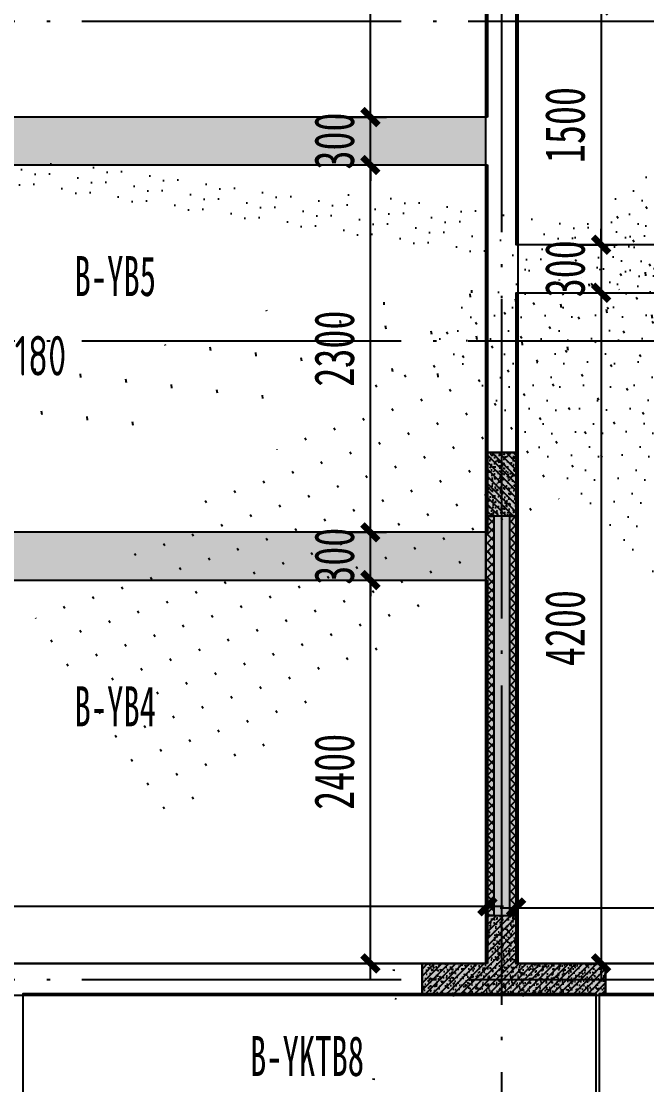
# Model space of a CAD drawing. Extents: x -3200779283 to -8106663, y 659664 to 1123462.
# Drawn here: x -8135360 to -8131443, y 1005179 to 1011838 of the extents above; entities that cross this region are included whole.
import ezdxf
from ezdxf.enums import TextEntityAlignment as Align
from ezdxf.xclip import XClip

# ---------------------------------------------------------------- set-up
doc = ezdxf.new("R2010")
doc.units = 0
doc.header["$LTSCALE"] = 1000
doc.header["$MEASUREMENT"] = 0
doc.header["$XCLIPFRAME"] = 0
for name, pattern in [('125-墙体$0$CONTINOUS', [0]), ('3#-轴线$0$DOTE', [2.4200000000000004, 2, -0.2, 0.02, -0.2]), ('3#4#5#$0$DASH', [0.35, 0.25, -0.1]), ('DASH', [0.35, 0.25, -0.1])]:
    doc.linetypes.add(name, pattern=pattern)
doc.layers.get('Defpoints').update_dxf_attribs({"color": 30, "linetype": 'DASH'})
for name, color, linetype in [('125-墙体$0$S-WALL', 40, 'Continuous'), ('125-墙体$0$S-WALL-BEAM', 120, 'Continuous'), ('125-墙体$0$S-WALL-COLU', 252, '125-墙体$0$CONTINOUS'), ('125-墙体$0$S-WALL-COLU-HATC', 16, 'Continuous'), ('125-墙体$0$S-WALL-HATC', 253, 'Continuous'), ('3#-轴线$0$A-ANNO-DOTE', 10, '3#-轴线$0$DOTE'), ('3#4#5#$0$PC-SLAB', 6, '3#4#5#$0$DASH'), ('3#4#5#$0$S-ANNO-TEXT', 7, 'Continuous'), ('3#4#5#$0$S-DIMS-SLAB', 120, 'Continuous'), ('3#4#5#$0$S-PC-FQ-WYQ', 4, 'Continuous'), ('3#4#5#$0$S-PC-SLAB', 6, 'Continuous'), ('3#4#5#$0$S-WALL-HATC', 253, 'Continuous'), ('3#4#5#模板$0$S-SLAB-TEXT', 120, 'Continuous')]:
    doc.layers.add(name, color=color, linetype=linetype)
doc.styles.add('3#4#5#$0$外部参照 1$0$宋体', font='', dxfattribs={"width": 0.8})
doc.styles.add('3#4#5#$0$楷体', font='', dxfattribs={"width": 0.7})
doc.styles.add('3#4#5#模板$0$TSSD_Rein', font='tssdeng.shx', dxfattribs={"width": 0.7, "bigfont": 'hztxt.shx'})
doc.styles.get('3#4#5#$0$外部参照 1$0$宋体').set_extended_font_data('SimSun')
doc.styles.get('3#4#5#$0$楷体').set_extended_font_data('KaiTi_GB2312')
doc.dimstyles.new('3#4#5#$0$TSSD_100_100', dxfattribs={"dimtxt": 250, "dimasz": 100, "dimexe": 100, "dimexo": 250, "dimgap": 100, "dimtad": 1, "dimdec": 0, "dimzin": 0, "dimdsep": 46, "dimtxsty": '3#4#5#$0$楷体', "dimblk": '3#4#5#$0$_ArchTick', "dimcen": 0, "dimdle": 100, "dimclrt": 7, "dimadec": 0, "dimazin": 0, "dimtfac": 1, "dimtdec": 0, "dimtix": 1, "dimtmove": 2, "dimatfit": 3, "dimfxl": 1, "dimtolj": 1, "dimtzin": 0, "dimarcsym": 0})

# ---------------------------------------------------------------- blocks, each defined once
blk = doc.blocks.new('3#4#5#模板$0$banhou-1')
at = {"layer": '3#4#5#模板$0$S-SLAB-TEXT', "style": '3#4#5#模板$0$TSSD_Rein', "width": 0.7}
blk.add_text('DLB2-180', height=250, dxfattribs=at).set_placement((95425.35574374581, 25093.04769474664), align=Align.BOTTOM_LEFT)
blk = doc.blocks.new('3#4#5#$0$A$C53EF3948')
at = {"layer": '3#4#5#$0$S-PC-FQ-WYQ'}
h = blk.add_hatch(dxfattribs=at)
h.set_pattern_fill('ANSI37', color=256, scale=12, angle=90)
h.set_pattern_definition([(135, (-1136381.430766038, 743069.6677928369), (-26.94076836320746, -26.94076836320745), []), (225, (-1136381.430766038, 743069.6677928369), (26.94076836320745, -26.94076836320746), [])])
h.paths.add_polyline_path([(38349.51263498393, -10800.07473491225), (38399.51263498393, -10800.07473491225), (38399.75104006886, -8299.968640341016), (38349.75104006886, -8299.968640341016)])
h = blk.add_hatch(dxfattribs=at)
h.set_pattern_fill('ANSI37', color=256, scale=12, angle=90)
h.set_pattern_definition([(135, (-1136531.430763261, 743069.6677928295), (-26.94076836320746, -26.94076836320745), []), (225, (-1136531.430763261, 743069.6677928295), (26.94076836320745, -26.94076836320746), [])])
h.paths.add_polyline_path([(38499.51263220672, -10800.07473491982), (38549.51263220672, -10800.07473491982), (38549.75103729166, -8299.968640348467), (38499.75103729166, -8299.968640348467)])
for points in [[(38399.51263498393, -10800.07473491225), (38349.51263498393, -10800.07473491225), (38349.75104006886, -8299.968640341016), (38399.75104006886, -8299.968640341016)], [(38549.75103757757, -8299.968640348467), (38349.75103723392, -8299.968640348467), (38349.51263214898, -10800.07473491225), (38549.51263249264, -10800.07473491225)], [(38549.51263220672, -10800.07473491982), (38499.51263220672, -10800.07473491982), (38499.75103729166, -8299.968640348467), (38549.75103729166, -8299.968640348467)]]:
    blk.add_lwpolyline(points, close=True, dxfattribs=at)
blk = doc.blocks.new('3#4#5#$0$ban111')
at = {"layer": '3#4#5#$0$S-WALL-HATC', "ltscale": 100}
h = blk.add_hatch(dxfattribs=at)
h.set_pattern_fill('AR-CONC', color=256, scale=25, angle=-270.0000000000001, style=0)
h.set_pattern_definition([(139.9999999999999, (-37341047970.11734, -2020434559.27922), (15.6880337456489, 179.3150456501884), [18.75, -206.25]), (84.99999999999994, (-37341047970.11734, -2020434559.27922), (-188.048033425003, -34.68783340324987), [15, -165]), (190.4513999999999, (-37341047968.81001, -2020434544.3363), (-172.3598855152383, 144.6273454285055), [15.93504749999986, -175.2855279999978]), (136.1841999999999, (-37341048020.11734, -2020434559.27922), (41.37975358225471, 266.8102621564111), [28.125, -309.375]), (186.6356, (-37341048016.66901, -2020434537.045033), (-243.5294677251103, 233.665676387176), [23.902572, -262.92825]), (81.18419999999995, (-37341048020.11734, -2020434559.27922), (-243.529650231331, 233.665486283407), [22.5, -247.5]), (111, (-37341048007.61734, -2020434534.27922), (100.6547226663348, 149.2267630296154), [18.75, -206.25]), (55.99999999999998, (-37341048007.61734, -2020434534.27922), (-181.2875112617132, 60.82883298039556), [15, -165]), (161.4514, (-37341047999.22944, -2020434521.843661), (-80.63262417748795, 210.0556571453725), [15.9350475, -175.285528]), (127.5, (-37341047970.11734, -2020434559.27922), (-83.22346345782788, 3.039963829322726), [0, -162.9999999999978, 0, -167.4999999999978, 0, -165.6249999999978]), (97.49999999999993, (-37341047970.11734, -2020434559.27922), (-98.60292797059002, 65.76738436053722), [0, -95.5, 0, -159.25, 0, -63.125]), (57.49999999999993, (-37341047970.11734, -2020434615.02922), (5.638717933595033, 133.4556090431022), [0, -62.5, 0, -195, 0, -258.75]), (47.49999999999995, (-37341047970.11734, -2020434640.02922), (-25.02624558307933, 145.7965423355966), [0, -81.25, 0, -129.5, 0, -183.75])])
h.paths.add_polyline_path([(-228282.0000004165, 407074.9996759502), (-228282.0000004165, 407374.9996759502), (-222682.0001376258, 407374.9996759502), (-222682.0001376258, 407074.9996759502)])
h = blk.add_hatch(dxfattribs=at)
h.set_pattern_fill('AR-CONC', color=256, scale=25, angle=-270.0000000000001, style=0)
h.set_pattern_definition([(139.9999999999999, (-37341041949.50085, -2020435259.266088), (15.6880337456489, 179.3150456501884), [18.75, -206.25]), (84.99999999999994, (-37341041949.50085, -2020435259.266088), (-188.048033425003, -34.68783340324987), [15, -165]), (190.4513999999999, (-37341041948.19351, -2020435244.323169), (-172.3598855152383, 144.6273454285055), [15.93504749999985, -175.2855279999976]), (136.1841999999999, (-37341041999.50085, -2020435259.266088), (41.37975358225471, 266.8102621564111), [28.125, -309.375]), (186.6356, (-37341041996.05252, -2020435237.031902), (-243.5294677251103, 233.665676387176), [23.902572, -262.92825]), (81.18419999999995, (-37341041999.50085, -2020435259.266088), (-243.529650231331, 233.665486283407), [22.5, -247.5]), (111, (-37341041987.00085, -2020435234.266088), (100.6547226663348, 149.2267630296154), [18.75, -206.25]), (55.99999999999998, (-37341041987.00085, -2020435234.266088), (-181.2875112617132, 60.82883298039556), [15, -165]), (161.4514, (-37341041978.61295, -2020435221.83053), (-80.63262417748795, 210.0556571453725), [15.9350475, -175.285528]), (127.5, (-37341041949.50085, -2020435259.266088), (-83.22346345782788, 3.039963829322726), [0, -162.9999999999976, 0, -167.4999999999976, 0, -165.6249999999976]), (97.49999999999993, (-37341041949.50085, -2020435259.266088), (-98.60292797059002, 65.76738436053722), [0, -95.5, 0, -159.25, 0, -63.125]), (57.49999999999993, (-37341041949.50085, -2020435315.016088), (5.638717933595033, 133.4556090431022), [0, -62.5, 0, -195, 0, -258.75]), (47.49999999999995, (-37341041949.50085, -2020435340.016088), (-25.02624558307933, 145.7965423355966), [0, -81.25, 0, -129.5, 0, -183.75])])
h.paths.add_polyline_path([(-231732.0009944941, 406274.999770995), (-231732.0009944941, 406574.999770995), (-228482.0011317034, 406574.999770995), (-228482.0011317034, 406274.999770995)])
h = blk.add_hatch(dxfattribs=at)
h.set_pattern_fill('AR-CONC', color=256, scale=25, angle=-270.0000000000001, style=0)
h.set_pattern_definition([(139.9999999999999, (-37341047970.11734, -2020437059.27939), (15.6880337456489, 179.3150456501884), [18.75, -206.25]), (84.99999999999994, (-37341047970.11734, -2020437059.27939), (-188.048033425003, -34.68783340324987), [15, -165]), (190.4513999999999, (-37341047968.81001, -2020437044.33647), (-172.3598855152383, 144.6273454285055), [15.93504749999986, -175.2855279999978]), (136.1841999999999, (-37341048020.11734, -2020437059.27939), (41.37975358225471, 266.8102621564111), [28.125, -309.375]), (186.6356, (-37341048016.66901, -2020437037.045204), (-243.5294677251103, 233.665676387176), [23.902572, -262.92825]), (81.18419999999995, (-37341048020.11734, -2020437059.27939), (-243.529650231331, 233.665486283407), [22.5, -247.5]), (111, (-37341048007.61734, -2020437034.27939), (100.6547226663348, 149.2267630296154), [18.75, -206.25]), (55.99999999999998, (-37341048007.61734, -2020437034.27939), (-181.2875112617132, 60.82883298039556), [15, -165]), (161.4514, (-37341047999.22944, -2020437021.843832), (-80.63262417748795, 210.0556571453725), [15.9350475, -175.285528]), (127.5, (-37341047970.11734, -2020437059.27939), (-83.22346345782788, 3.039963829322726), [0, -162.9999999999978, 0, -167.4999999999978, 0, -165.6249999999978]), (97.49999999999993, (-37341047970.11734, -2020437059.27939), (-98.60292797059002, 65.76738436053722), [0, -95.5, 0, -159.25, 0, -63.125]), (57.49999999999993, (-37341047970.11734, -2020437115.02939), (5.638717933595033, 133.4556090431022), [0, -62.5, 0, -195, 0, -258.75]), (47.49999999999995, (-37341047970.11734, -2020437140.02939), (-25.02624558307933, 145.7965423355966), [0, -81.25, 0, -129.5, 0, -183.75])])
h.paths.add_polyline_path([(-228281.9999999994, 404474.999505111), (-228281.9999999994, 404774.999505111), (-221482.0001372087, 404774.999505111), (-221482.0001372087, 404474.999505111)])
at = {"layer": '3#4#5#$0$S-PC-SLAB'}
for points in [[(-228292.0000004165, 407374.9996759502), (-222672.0000004176, 407374.9996759502), (-222672.0000004176, 409774.9996759502), (-228292.0000004165, 409774.9996759502)], [(-231742.0009944941, 406574.999770995), (-228472.0009944952, 406574.999770995), (-228472.0007770527, 408074.99939992), (-231742.0007770516, 408074.9993999199)], [(-231742.0009944941, 402074.999770995), (-228472.0009944952, 402074.999770995), (-228472.0009944952, 406274.999770995), (-231742.0009944941, 406274.999770995)], [(-228291.9999999994, 402074.999505111), (-221472.0000000006, 402074.999505111), (-221472.0000000006, 404474.999505111), (-228291.9999999994, 404474.999505111)]]:
    blk.add_lwpolyline(points, close=True, dxfattribs=at)
blk.add_lwpolyline([(-228292.0000004165, 407074.9996759502), (-228292.0000004165, 404774.999505111), (-221472.0000000006, 404774.999505111), (-221472.0000000006, 405874.999505111), (-222672.0009932823, 405874.9613272593), (-222672.0000004176, 407074.9996759502), (-228292.0000004165, 407074.9996759502)], dxfattribs=at)
at = {"layer": '3#4#5#$0$S-WALL-HATC', "ltscale": 100}
for points in [[(-228282.0000004165, 407074.9996759502), (-228282.0000004165, 407374.9996759502), (-222682.0001376258, 407374.9996759502), (-222682.0001376258, 407074.9996759502)], [(-231732.0009944941, 406274.999770995), (-231732.0009944941, 406574.999770995), (-228482.0011317034, 406574.999770995), (-228482.0011317034, 406274.999770995)], [(-228281.9999999994, 404474.999505111), (-228281.9999999994, 404774.999505111), (-221482.0001372087, 404774.999505111), (-221482.0001372087, 404474.999505111)]]:
    blk.add_lwpolyline(points, close=True, dxfattribs=at)
blk = doc.blocks.new('3#4#5#$0$_ArchTick')
at = {"color": 0, "linetype": 'ByBlock', "const_width": 0.4}
blk.add_lwpolyline([(-0.5, -0.5), (0.5, 0.5)], dxfattribs=at)
blk = doc.blocks.new('*D847')
at = {"layer": '3#4#5#$0$S-DIMS-SLAB', "color": 0, "lineweight": -2, "transparency": 16777216}
for p, q in [((178436.3125840145, 155291.0643943523), (178436.3125840145, 154933.3707609082)), ((185256.3125840133, 155291.0643943523), (185256.3125840133, 154933.3707609082)), ((178336.3125840145, 155033.3707609082), (185356.3125840133, 155033.3707609082))]:
    blk.add_line(p, q, dxfattribs=at)
at = {"layer": 'Defpoints', "color": 0, "transparency": 16777216}
for p in [(178436.3125840145, 155541.0643943523), (185256.3125840133, 155541.0643943523), (185256.3125840133, 155033.3707609082)]:
    blk.add_point(p, dxfattribs=at)
at = {"layer": '3#4#5#$0$S-DIMS-SLAB', "color": 0, "lineweight": -2, "transparency": 16777216, "xscale": 100, "yscale": 100, "zscale": 100, "rotation": 180}
blk.add_blockref('3#4#5#$0$_ArchTick', (178436.3125840145, 155033.3707609082), dxfattribs=at)
at = {"layer": '3#4#5#$0$S-DIMS-SLAB', "color": 0, "lineweight": -2, "transparency": 16777216, "xscale": 100, "yscale": 100, "zscale": 100}
blk.add_blockref('3#4#5#$0$_ArchTick', (185256.3125840133, 155033.3707609082), dxfattribs=at)
at = {"layer": '3#4#5#$0$S-DIMS-SLAB', "color": 7, "transparency": 16777216, "insert": (181846.3125840139, 155258.3707609082), "char_height": 250, "attachment_point": 5, "style": '3#4#5#$0$楷体'}
blk.add_mtext('\\A1;6820', dxfattribs=at)
blk = doc.blocks.new('*D848')
at = {"layer": '3#4#5#$0$S-DIMS-SLAB', "color": 0, "lineweight": -2, "transparency": 16777216}
for p, q in [((184523.3420259651, 154574.9994518846), (184523.3420259651, 157174.9994518846)), ((184305.6362544079, 157074.9994518846), (184623.3420259651, 157074.9994518846)), ((184305.6362544079, 154674.9994518846), (184623.3420259651, 154674.9994518846))]:
    blk.add_line(p, q, dxfattribs=at)
at = {"layer": 'Defpoints', "color": 0, "transparency": 16777216}
for p in [(184055.6362544079, 157074.9994518846), (184523.3420259651, 157074.9994518846), (184055.6362544079, 154674.9994518846)]:
    blk.add_point(p, dxfattribs=at)
at = {"layer": '3#4#5#$0$S-DIMS-SLAB', "color": 0, "lineweight": -2, "transparency": 16777216, "xscale": 100, "yscale": 100, "zscale": 100}
for p, rotation in [((184523.3420259651, 157074.9994518846), 90), ((184523.3420259651, 154674.9994518846), 270)]:
    blk.add_blockref('3#4#5#$0$_ArchTick', p, dxfattribs=dict(at, rotation=rotation))
at = {"layer": '3#4#5#$0$S-DIMS-SLAB', "color": 7, "transparency": 16777216, "insert": (184298.3420259651, 155874.9994518845), "char_height": 250, "attachment_point": 5, "rotation": 90, "style": '3#4#5#$0$楷体'}
blk.add_mtext('\\A1;2400', dxfattribs=at)
blk = doc.blocks.new('*D849')
at = {"layer": '3#4#5#$0$S-DIMS-SLAB', "color": 0, "lineweight": -2, "transparency": 16777216}
for p, q in [((184523.3420259652, 157374.9994518846), (184523.3420259652, 157474.9994518846)), ((184305.6362544079, 157374.9994518846), (184623.3420259652, 157374.9994518846)), ((184523.3420259652, 157074.9994518846), (184523.3420259652, 157374.9994518846)), ((184305.6362544079, 157074.9994518846), (184623.3420259652, 157074.9994518846)), ((184523.3420259652, 157074.9994518846), (184523.3420259652, 156974.9994518846))]:
    blk.add_line(p, q, dxfattribs=at)
at = {"layer": 'Defpoints', "color": 0, "transparency": 16777216}
for p in [(184055.6362544079, 157374.9994518846), (184523.3420259652, 157374.9994518846), (184055.6362544079, 157074.9994518846)]:
    blk.add_point(p, dxfattribs=at)
at = {"layer": '3#4#5#$0$S-DIMS-SLAB', "color": 0, "lineweight": -2, "transparency": 16777216, "xscale": 100, "yscale": 100, "zscale": 100}
for p, rotation in [((184523.3420259652, 157374.9994518846), 270), ((184523.3420259652, 157074.9994518846), 90)]:
    blk.add_blockref('3#4#5#$0$_ArchTick', p, dxfattribs=dict(at, rotation=rotation))
at = {"layer": '3#4#5#$0$S-DIMS-SLAB', "color": 7, "transparency": 16777216, "insert": (184298.3420259652, 157224.9994518845), "char_height": 250, "attachment_point": 5, "rotation": 90, "style": '3#4#5#$0$楷体'}
blk.add_mtext('\\A1;300', dxfattribs=at)
blk = doc.blocks.new('*D850')
at = {"layer": '3#4#5#$0$S-DIMS-SLAB', "color": 0, "lineweight": -2, "transparency": 16777216}
for p, q in [((184523.3420259653, 157274.9994518846), (184523.3420259653, 159774.9996227237)), ((184305.6362544079, 159674.9996227237), (184623.3420259653, 159674.9996227237)), ((184305.6362544079, 157374.9994518846), (184623.3420259653, 157374.9994518846))]:
    blk.add_line(p, q, dxfattribs=at)
at = {"layer": 'Defpoints', "color": 0, "transparency": 16777216}
for p in [(184055.6362544079, 159674.9996227237), (184523.3420259653, 159674.9996227237), (184055.6362544079, 157374.9994518846)]:
    blk.add_point(p, dxfattribs=at)
at = {"layer": '3#4#5#$0$S-DIMS-SLAB', "color": 0, "lineweight": -2, "transparency": 16777216, "xscale": 100, "yscale": 100, "zscale": 100}
for p, rotation in [((184523.3420259653, 159674.9996227237), 90), ((184523.3420259653, 157374.9994518846), 270)]:
    blk.add_blockref('3#4#5#$0$_ArchTick', p, dxfattribs=dict(at, rotation=rotation))
at = {"layer": '3#4#5#$0$S-DIMS-SLAB', "color": 7, "transparency": 16777216, "insert": (184298.3420259653, 158524.9995373041), "char_height": 250, "attachment_point": 5, "rotation": 90, "style": '3#4#5#$0$楷体'}
blk.add_mtext('\\A1;2300', dxfattribs=at)
blk = doc.blocks.new('*D851')
at = {"layer": '3#4#5#$0$S-DIMS-SLAB', "color": 0, "lineweight": -2, "transparency": 16777216}
for p, q in [((184523.3420263823, 159974.9996227237), (184523.3420263823, 160074.9996227237)), ((184305.6362548249, 159974.9996227237), (184623.3420263823, 159974.9996227237)), ((184523.3420263823, 159674.9996227237), (184523.3420263823, 159974.9996227237)), ((184305.6362548249, 159674.9996227237), (184623.3420263823, 159674.9996227237)), ((184523.3420263823, 159674.9996227237), (184523.3420263823, 159574.9996227237))]:
    blk.add_line(p, q, dxfattribs=at)
at = {"layer": 'Defpoints', "color": 0, "transparency": 16777216}
for p in [(184055.6362548249, 159974.9996227237), (184523.3420263823, 159974.9996227237), (184055.6362548249, 159674.9996227237)]:
    blk.add_point(p, dxfattribs=at)
at = {"layer": '3#4#5#$0$S-DIMS-SLAB', "color": 0, "lineweight": -2, "transparency": 16777216, "xscale": 100, "yscale": 100, "zscale": 100}
for p, rotation in [((184523.3420263823, 159974.9996227237), 270), ((184523.3420263823, 159674.9996227237), 90)]:
    blk.add_blockref('3#4#5#$0$_ArchTick', p, dxfattribs=dict(at, rotation=rotation))
at = {"layer": '3#4#5#$0$S-DIMS-SLAB', "color": 7, "transparency": 16777216, "insert": (184298.3420263823, 159824.9996227237), "char_height": 250, "attachment_point": 5, "rotation": 90, "style": '3#4#5#$0$楷体'}
blk.add_mtext('\\A1;300', dxfattribs=at)
blk = doc.blocks.new('*D852')
at = {"layer": '3#4#5#$0$S-DIMS-SLAB', "color": 0, "lineweight": -2, "transparency": 16777216}
for p, q in [((184523.3420263823, 159875.0000846194), (184523.3420263823, 162475.0000846194)), ((184305.6362548248, 162375.0000846194), (184623.3420263823, 162375.0000846194)), ((184305.6362548248, 159975.0000846194), (184623.3420263823, 159975.0000846194))]:
    blk.add_line(p, q, dxfattribs=at)
at = {"layer": 'Defpoints', "color": 0, "transparency": 16777216}
for p in [(184055.6362548248, 162375.0000846194), (184523.3420263823, 162375.0000846194), (184055.6362548248, 159975.0000846194)]:
    blk.add_point(p, dxfattribs=at)
at = {"layer": '3#4#5#$0$S-DIMS-SLAB', "color": 0, "lineweight": -2, "transparency": 16777216, "xscale": 100, "yscale": 100, "zscale": 100}
for p, rotation in [((184523.3420263823, 162375.0000846194), 90), ((184523.3420263823, 159975.0000846194), 270)]:
    blk.add_blockref('3#4#5#$0$_ArchTick', p, dxfattribs=dict(at, rotation=rotation))
at = {"layer": '3#4#5#$0$S-DIMS-SLAB', "color": 7, "transparency": 16777216, "insert": (184298.3420263823, 161175.0000846194), "char_height": 250, "attachment_point": 5, "rotation": 90, "style": '3#4#5#$0$楷体'}
blk.add_mtext('\\A1;2400', dxfattribs=at)
blk = doc.blocks.new('*D853')
at = {"layer": '3#4#5#$0$S-DIMS-SLAB', "color": 0, "lineweight": -2, "transparency": 16777216}
for p, q in [((185436.0659668422, 155281.7918071555), (185436.0659668422, 154924.0981737113)), ((188706.065966841, 155281.7918071555), (188706.065966841, 154924.0981737113)), ((185336.0659668422, 155024.0981737113), (188806.065966841, 155024.0981737113))]:
    blk.add_line(p, q, dxfattribs=at)
at = {"layer": 'Defpoints', "color": 0, "transparency": 16777216}
for p in [(185436.0659668422, 155531.7918071555), (188706.065966841, 155531.7918071555), (188706.065966841, 155024.0981737113)]:
    blk.add_point(p, dxfattribs=at)
at = {"layer": '3#4#5#$0$S-DIMS-SLAB', "color": 0, "lineweight": -2, "transparency": 16777216, "xscale": 100, "yscale": 100, "zscale": 100, "rotation": 180}
blk.add_blockref('3#4#5#$0$_ArchTick', (185436.0659668422, 155024.0981737113), dxfattribs=at)
at = {"layer": '3#4#5#$0$S-DIMS-SLAB', "color": 0, "lineweight": -2, "transparency": 16777216, "xscale": 100, "yscale": 100, "zscale": 100}
blk.add_blockref('3#4#5#$0$_ArchTick', (188706.065966841, 155024.0981737113), dxfattribs=at)
at = {"layer": '3#4#5#$0$S-DIMS-SLAB', "color": 7, "transparency": 16777216, "insert": (187071.0659668416, 155249.0981737113), "char_height": 250, "attachment_point": 5, "style": '3#4#5#$0$楷体'}
blk.add_mtext('\\A1;3270', dxfattribs=at)
blk = doc.blocks.new('*D856')
at = {"layer": '3#4#5#$0$S-DIMS-SLAB', "color": 0, "lineweight": -2, "transparency": 16777216}
for p, q in [((185968.2524364017, 160774.9990181195), (185968.2524364017, 159074.9993891946)), ((185686.0751165575, 160674.9990181195), (186068.2524364017, 160674.9990181195)), ((185686.0751165575, 159174.9993891946), (186068.2524364017, 159174.9993891946))]:
    blk.add_line(p, q, dxfattribs=at)
at = {"layer": 'Defpoints', "color": 0, "transparency": 16777216}
for p in [(185436.0751165575, 160674.9990181195), (185436.0751165575, 159174.9993891946), (185968.2524364017, 159174.9993891946)]:
    blk.add_point(p, dxfattribs=at)
at = {"layer": '3#4#5#$0$S-DIMS-SLAB', "color": 0, "lineweight": -2, "transparency": 16777216, "xscale": 100, "yscale": 100, "zscale": 100}
for p, rotation in [((185968.2524364017, 160674.9990181195), 90), ((185968.2524364017, 159174.9993891946), 270)]:
    blk.add_blockref('3#4#5#$0$_ArchTick', p, dxfattribs=dict(at, rotation=rotation))
at = {"layer": '3#4#5#$0$S-DIMS-SLAB', "color": 7, "transparency": 16777216, "insert": (185743.2524364017, 159924.999203657), "char_height": 250, "attachment_point": 5, "rotation": 90, "style": '3#4#5#$0$楷体'}
blk.add_mtext('\\A1;1500', dxfattribs=at)
blk = doc.blocks.new('*D857')
at = {"layer": '3#4#5#$0$S-DIMS-SLAB', "color": 0, "lineweight": -2, "transparency": 16777216}
for p, q in [((185968.2524364012, 159174.9993891946), (185968.2524364012, 159274.9993891946)), ((185686.0751165575, 159174.9993891946), (186068.2524364012, 159174.9993891946)), ((185968.2524364012, 159174.9993891946), (185968.2524364012, 158874.9993891945)), ((185686.0751165576, 158874.9993891945), (186068.2524364012, 158874.9993891945)), ((185968.2524364012, 158874.9993891945), (185968.2524364012, 158774.9993891945))]:
    blk.add_line(p, q, dxfattribs=at)
at = {"layer": 'Defpoints', "color": 0, "transparency": 16777216}
for p in [(185436.0751165575, 159174.9993891946), (185436.0751165576, 158874.9993891945), (185968.2524364012, 158874.9993891945)]:
    blk.add_point(p, dxfattribs=at)
at = {"layer": '3#4#5#$0$S-DIMS-SLAB', "color": 0, "lineweight": -2, "transparency": 16777216, "xscale": 100, "yscale": 100, "zscale": 100}
for p, rotation in [((185968.2524364012, 159174.9993891946), 270), ((185968.2524364012, 158874.9993891945), 90)]:
    blk.add_blockref('3#4#5#$0$_ArchTick', p, dxfattribs=dict(at, rotation=rotation))
at = {"layer": '3#4#5#$0$S-DIMS-SLAB', "color": 7, "transparency": 16777216, "insert": (185743.2524364012, 159024.9993891945), "char_height": 250, "attachment_point": 5, "rotation": 90, "style": '3#4#5#$0$楷体'}
blk.add_mtext('\\A1;300', dxfattribs=at)
blk = doc.blocks.new('*D858')
at = {"layer": '3#4#5#$0$S-DIMS-SLAB', "color": 0, "lineweight": -2, "transparency": 16777216}
for p, q in [((185968.2524364009, 158974.9993891945), (185968.2524364009, 154574.9997177686)), ((185686.0751165576, 158874.9993891945), (186068.2524364009, 158874.9993891945)), ((185686.0752097472, 154674.9997177686), (186068.2524364009, 154674.9997177686))]:
    blk.add_line(p, q, dxfattribs=at)
at = {"layer": 'Defpoints', "color": 0, "transparency": 16777216}
for p in [(185436.0751165576, 158874.9993891945), (185436.0752097472, 154674.9997177686), (185968.2524364009, 154674.9997177686)]:
    blk.add_point(p, dxfattribs=at)
at = {"layer": '3#4#5#$0$S-DIMS-SLAB', "color": 0, "lineweight": -2, "transparency": 16777216, "xscale": 100, "yscale": 100, "zscale": 100}
for p, rotation in [((185968.2524364009, 158874.9993891945), 90), ((185968.2524364009, 154674.9997177686), 270)]:
    blk.add_blockref('3#4#5#$0$_ArchTick', p, dxfattribs=dict(at, rotation=rotation))
at = {"layer": '3#4#5#$0$S-DIMS-SLAB', "color": 7, "transparency": 16777216, "insert": (185743.2524364009, 156774.9995534815), "char_height": 250, "attachment_point": 5, "rotation": 90, "style": '3#4#5#$0$楷体'}
blk.add_mtext('\\A1;4200', dxfattribs=at)
blk = doc.blocks.new('3#4#5#$0$3#屋顶层悬挑板')
at = {"layer": '3#4#5#$0$S-PC-SLAB'}
for points in [[(179623.1474649378, 317938.5243909291), (183213.1474649378, 317938.5243909291), (183213.1474649378, 318598.5243909291), (179623.1474649378, 318598.5243909291)], [(183233.1474649378, 317938.5243909291), (186823.1474649378, 317938.5243909291), (186823.1474649378, 318598.5243909291), (183233.1474649378, 318598.5243909291)]]:
    blk.add_lwpolyline(points, close=True, dxfattribs=at)
at = {"layer": '3#4#5#$0$PC-SLAB', "linetype": 'ByBlock', "style": '3#4#5#$0$外部参照 1$0$宋体', "width": 0.6}
blk.add_text('B-YKTB8', height=250, dxfattribs=at).set_placement((181403.0719230781, 318206.8441930517), align=Align.MIDDLE)
blk = doc.blocks.new('125-墙体')
at = {"layer": '125-墙体$0$S-WALL-COLU-HATC'}
h = blk.add_hatch(dxfattribs=at)
h.set_pattern_fill('AR-CONC', color=256, scale=10)
h.set_pattern_definition([(49.99999999999999, (15787.0756467121, -245457.8336407725), (71.72601826007535, -6.275213498259511), [7.5, -82.5]), (355, (15787.0756467121, -245457.8336407725), (-13.8751333613, 75.21921337000119), [6, -66]), (100.4514, (15793.05281471209, -245458.3565747725), (57.85093817140216, 68.94395420609536), [6.374018999999986, -70.11421119999977]), (46.18420000000002, (15787.0756467121, -245437.8336407725), (106.7241048625644, -16.55190143290181), [11.24999999999993, -123.7499999999994]), (96.6356, (15795.96932121209, -245439.2129714725), (93.46627055487033, 97.41178709004417), [9.561028799999999, -105.1713]), (351.1842, (15787.0756467121, -245437.8336407725), (93.46619451336272, 97.41186009253246), [9, -99]), (21, (15797.0756467121, -245442.8336407725), (59.69070521184616, -40.26188906653388), [7.5, -82.5]), (326.0000000000001, (15797.0756467121, -245442.8336407725), (24.33153319215817, 72.5150045046853), [6, -66]), (71.4514, (15802.0498700121, -245446.1888013725), (84.02226285814899, 32.25304967099524), [6.374019000000001, -70.1142112]), (37.50000000000001, (15787.0756467121, -245457.8336407725), (1.215985531729067, 33.28938538313115), [0, -65.19999999999999, 0, -67, 0, -66.25]), (7.499999999999999, (15787.0756467121, -245457.8336407725), (26.30695374421486, 39.44117118823603), [0, -38.2, 0, -63.7, 0, -25.25]), (327.5, (15764.77564671209, -245457.8336407725), (53.3822436172409, -2.255487173437976), [0, -25, 0, -78, 0, -103.5]), (317.5, (15754.77564671209, -245457.8336407725), (58.31861693423862, 10.01049823323177), [0, -32.5, 0, -51.8, 0, -73.5])])
h.paths.add_polyline_path([(3550, -7800), (3350, -7800), (3350, -8200), (3550, -8200)])
h = blk.add_hatch(dxfattribs=at)
h.set_pattern_fill('ANSI31', color=256, scale=250, style=0)
h.set_pattern_definition([(45, (15787.0756467121, -245457.8336407725), (-22.09708691207961, 22.09708691207961), [])])
h.paths.add_polyline_path([(3550, -7800), (3350, -7800), (3350, -8200), (3550, -8200)])
h = blk.add_hatch(dxfattribs=at)
h.set_pattern_fill('AR-CONC', color=256, scale=10, angle=90)
h.set_pattern_definition([(140, (245486.9901149062, 4537.052479688762), (6.275213498259515, 71.72601826007535), [7.5, -82.5]), (85, (245486.9901149062, 4537.052479688762), (-75.21921337000119, -13.8751333613), [6, -66]), (190.4514, (245487.5130489062, 4543.02964768876), (-68.94395420609536, 57.85093817140216), [6.374018999999987, -70.11421119999979]), (136.1842, (245466.9901149062, 4537.052479688762), (16.55190143290181, 106.7241048625644), [11.24999999999993, -123.7499999999995]), (186.6356, (245468.3694456062, 4545.946154188758), (-97.41178709004417, 93.46627055487033), [9.561028799999995, -105.1713]), (81.18419999999999, (245466.9901149062, 4537.052479688762), (-97.41186009253246, 93.46619451336272), [9, -99]), (111, (245471.9901149062, 4547.052479688762), (40.26188906653389, 59.69070521184616), [7.5, -82.5]), (56.00000000000002, (245471.9901149062, 4547.052479688762), (-72.5150045046853, 24.33153319215818), [6, -66]), (161.4514, (245475.3452755062, 4552.026702988762), (-32.25304967099523, 84.02226285814899), [6.374019000000001, -70.1142112]), (127.5, (245486.9901149062, 4537.052479688762), (-33.28938538313115, 1.215985531729069), [0, -65.19999999999999, 0, -67, 0, -66.25]), (97.49999999999997, (245486.9901149062, 4537.052479688762), (-39.44117118823603, 26.30695374421486), [0, -38.19999999999999, 0, -63.7, 0, -25.25]), (57.49999999999998, (245486.9901149062, 4514.752479688759), (2.255487173437979, 53.3822436172409), [0, -25, 0, -77.99999999999999, 0, -103.5]), (47.49999999999999, (245486.9901149062, 4504.752479688759), (-10.01049823323177, 58.31861693423862), [0, -32.5, 0, -51.8, 0, -73.5])])
h.paths.add_polyline_path([(3350, -11000), (2800, -11000.01577594737), (2800, -11200.01577594737), (3550, -11200), (3950, -11200), (3950, -11000), (3549.999999460415, -11000), (3549.999999460415, -10700.00009191036), (3349.999999460648, -10700.00009191036)])
h = blk.add_hatch(dxfattribs=at)
h.set_pattern_fill('ANSI31', color=256, scale=250, angle=90, style=0)
h.set_pattern_definition([(135, (245486.9901149062, 4537.052479688762), (-22.09708691207961, -22.09708691207961), [])])
h.paths.add_polyline_path([(3350, -11000), (2800, -11000.01577594737), (2800, -11200.01577594737), (3550, -11200), (3950, -11200), (3950, -11000), (3549.999999460415, -11000), (3549.999999460415, -10700.00009191036), (3349.999999460648, -10700.00009191036)])
at = {"layer": '125-墙体$0$S-WALL-HATC'}
for points in [[(3550, -11000), (3550, -7800), (3350, -7800), (3350, -11000), (3450, -11066.66666666667)], [(2800, -11200), (3450, -11200), (3450, -11066.66666666667), (3350, -11000), (2800, -11000)], [(3450, -11066.66666666667), (3450, -11200), (3950, -11200), (3950, -11000), (3550, -11000)]]:
    blk.add_hatch(color=256, dxfattribs=at).paths.add_polyline_path(points)
at = {"layer": '125-墙体$0$S-WALL'}
for p, q in [((3550, -7800), (3350, -7800)), ((3350, -7800), (3350, -11000)), ((3550, -11000), (3550, -7800)), ((2800, -11000), (3350, -11000)), ((2800, -11000), (2800, -11200)), ((3550, -11000), (3950, -11000)), ((3950, -11000), (3950, -11200)), ((2800, -11200), (3450, -11200)), ((3450, -11200), (3950, -11200))]:
    blk.add_line(p, q, dxfattribs=at)
at = {"layer": '125-墙体$0$S-WALL-BEAM'}
for points in [[(3550.000994495931, -3299.999771365838), (3350.000602472515, -3299.999771365838), (3350, -7800), (3550.000392023416, -7800)], [(100, -10999.99980398829), (100, -11200.00019601171), (2800, -11200), (2800, -10999.99960797658)], [(3950, -10999.99980398829), (3950, -11200.00019601171), (6950, -11200), (6950, -10999.99960797658)]]:
    blk.add_lwpolyline(points, close=True, dxfattribs=at)
at = {"layer": '125-墙体$0$S-WALL-COLU', "lineweight": -2}
blk.add_lwpolyline([(3550, -7800), (3350, -7800), (3350, -8200), (3550, -8200)], close=True, dxfattribs=at)
at = {"layer": '125-墙体$0$S-WALL-COLU', "linetype": 'ByBlock'}
blk.add_lwpolyline([(3350, -11000), (2800, -11000.01577594737), (2800, -11200.01577594737), (3550, -11200), (3950, -11200), (3950, -11000), (3549.999999460415, -11000), (3549.999999460415, -10700.00009191036), (3349.999999460648, -10700.00009191036), (3350, -11000)], dxfattribs=at)
blk = doc.blocks.new('3#-轴线')
at = {"layer": '3#-轴线$0$A-ANNO-DOTE'}
for points in [[(38350, -16100), (38350, -3200)], [(-3000, -5100), (44800, -5100)], [(-3000, -7100), (44800, -7100)], [(-3000, -11100), (44800, -11100)]]:
    blk.add_lwpolyline(points, dxfattribs=at)
blk = doc.blocks.new('3#4#5#$0$5#')
at = {"layer": '3#4#5#$0$S-ANNO-TEXT', "xscale": -1}
blk.add_blockref('3#4#5#$0$ban111', (-43035.68741598609, -247400.0000532265), dxfattribs=at)
at = {"layer": '3#4#5#$0$PC-SLAB', "linetype": 'ByBlock', "style": '3#4#5#$0$外部参照 1$0$宋体', "width": 0.6}
for s, p in [('B-YB5', (182925.2985420031, 158977.3336956237)), ('B-YB4', (182925.2985420031, 156285.1804792689))]:
    blk.add_text(s, height=250, dxfattribs=at).set_placement(p, align=Align.MIDDLE)
at = {"layer": '3#4#5#$0$S-DIMS-SLAB'}
for base, p1, p2, picture, middle in [((184523.3420263823, 162375.0000846194), (184055.6362548248, 159975.0000846194), (184055.6362548248, 162375.0000846194), '*D852', (184298.3420263823, 161175.0000846194)), ((185968.2524364017, 159174.9993891946), (185436.0751165575, 160674.9990181195), (185436.0751165575, 159174.9993891945), '*D856', (185743.2524364017, 159924.999203657)), ((184523.3420263823, 159974.9996227237), (184055.6362548249, 159674.9996227237), (184055.6362548249, 159974.9996227237), '*D851', (184298.3420263823, 159824.9996227237)), ((184523.3420259653, 159674.9996227237), (184055.6362544078, 157374.9994518845), (184055.6362544078, 159674.9996227237), '*D850', (184298.3420259653, 158524.9995373041)), ((185968.2524364012, 158874.9993891945), (185436.0751165575, 159174.9993891945), (185436.0751165575, 158874.9993891945), '*D857', (185743.2524364012, 159024.9993891945)), ((185968.2524364009, 154674.9997177686), (185436.0751165575, 158874.9993891945), (185436.0752097471, 154674.9997177685), '*D858', (185743.2524364009, 156774.9995534815)), ((184523.3420259652, 157374.9994518846), (184055.6362544078, 157074.9994518845), (184055.6362544078, 157374.9994518845), '*D849', (184298.3420259652, 157224.9994518845)), ((184523.3420259651, 157074.9994518846), (184055.6362544078, 154674.9994518845), (184055.6362544078, 157074.9994518845), '*D848', (184298.3420259651, 155874.9994518845))]:
    dim = blk.add_linear_dim(base=base, p1=p1, p2=p2, angle=90, dimstyle='3#4#5#$0$TSSD_100_100', dxfattribs=at)
    dim.commit()
    dim.dimension.update_dxf_attribs({"geometry": picture, "text_midpoint": middle})
for base, p1, p2, picture, middle in [((185256.3125840133, 155033.3707609082), (178436.3125840145, 155541.0643943523), (185256.3125840133, 155541.0643943523), '*D847', (181846.3125840139, 155258.3707609082)), ((188706.065966841, 155024.0981737113), (185436.0659668422, 155531.7918071555), (188706.065966841, 155531.7918071555), '*D853', (187071.0659668416, 155249.0981737113))]:
    dim = blk.add_linear_dim(base=base, p1=p1, p2=p2, dimstyle='3#4#5#$0$TSSD_100_100', dxfattribs=at)
    dim.commit()
    dim.dimension.update_dxf_attribs({"geometry": picture, "text_midpoint": middle})

msp = doc.modelspace()

# ---------------------------------------------------------------- block references
msp.add_blockref('3#-轴线', (-8170700.435511587, 1016938.001106087))
at = {"xscale": -1, "rotation": 3.622788229407092e-06}
msp.add_blockref('125-墙体', (-8128900.436219759, 1016938.002427585), dxfattribs=at)
at = {"layer": '3#4#5#$0$S-ANNO-TEXT'}
msp.add_blockref('3#4#5#$0$A$C53EF3948', (-8170800.443592959, 1017038.144333236), dxfattribs=at)
at = {"layer": '3#4#5#$0$S-PC-SLAB'}
for name, p in [('3#4#5#$0$5#', (-8317697.236654709, 851263.1443662292)), ('3#4#5#$0$3#屋顶层悬挑板', (-8314973.59086895, 687149.6198890805))]:
    msp.add_blockref(name, p, dxfattribs=at)
at = {"layer": '3#4#5#模板$0$S-SLAB-TEXT'}
ref = msp.add_blockref('3#4#5#模板$0$banhou-1', (-8231461.364611737, 984450.5294314513), dxfattribs=at)
XClip(ref).set_block_clipping_path([(81660.923798101, 21287.473002456358), (102660.923798101, 35476.85255221626)])

doc.saveas('drawing.dxf')
